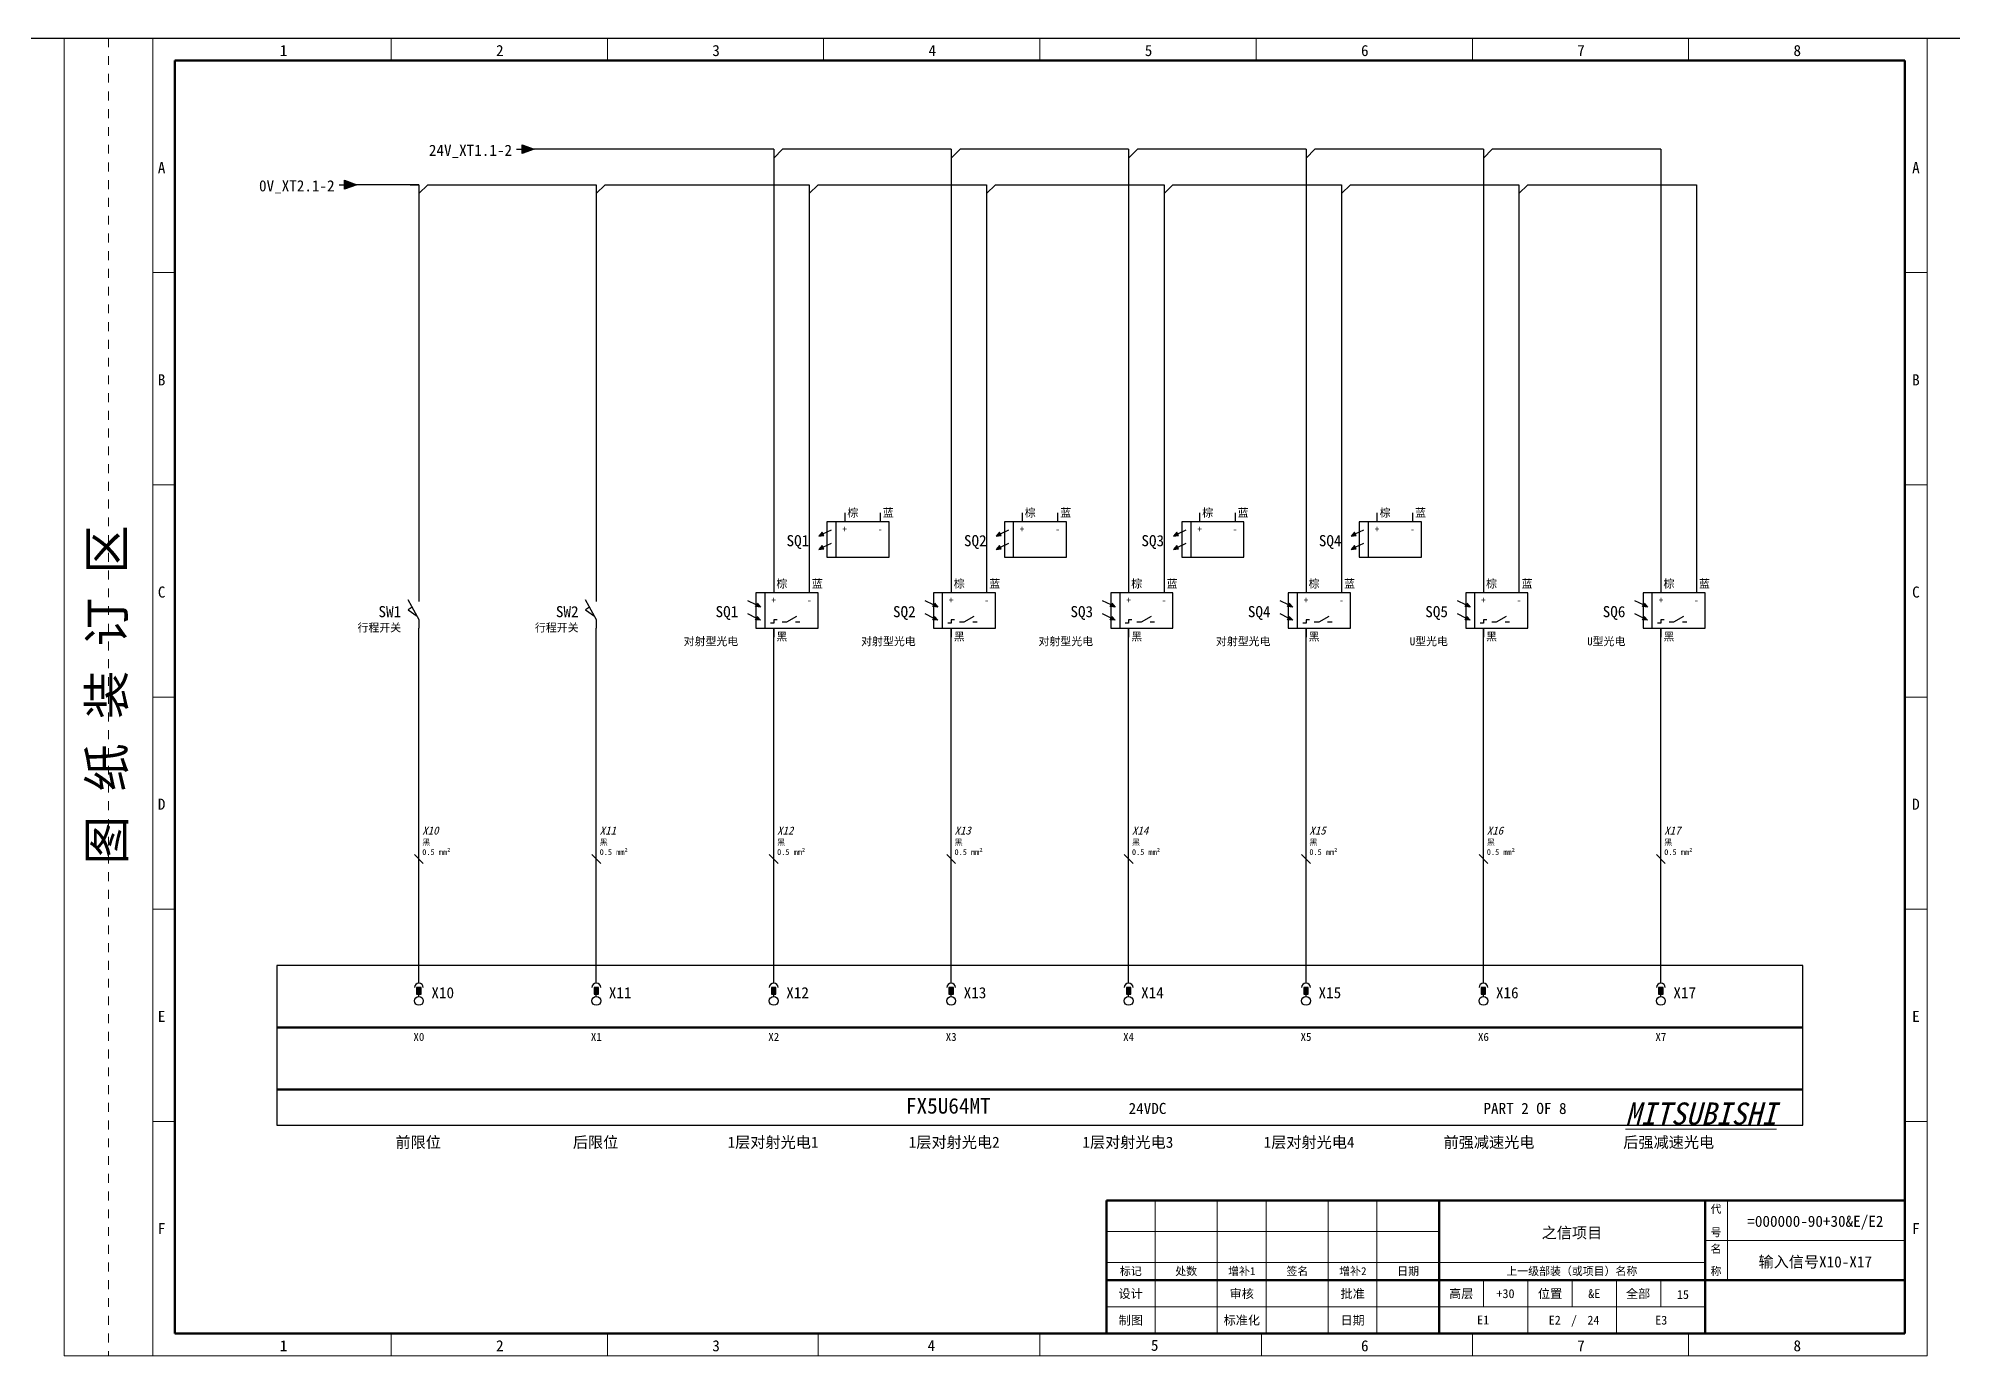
# Model space of a CAD drawing. Header units: millimetres. Extents: x -274 to 12554, y 2463 to 2760.
# Drawn here: x 2849.1 to 3280.7, y 2463.4 to 2760.4 of the extents above; entities that cross this region are included whole.
import ezdxf
from ezdxf.enums import TextEntityAlignment as Align

# ---------------------------------------------------------------- set-up
doc = ezdxf.new("R2010")
doc.units = ezdxf.units.MM
doc.linetypes.add('EPL_DASH', pattern=[1, 0.5, -0.5])
for name, color, linetype, lineweight in [('EPLAN100', 7, 'Continuous', 5), ('EPLAN108', 5, 'Continuous', 5), ('EPLAN201', 73, 'Continuous', 35), ('EPLAN300', 5, 'Continuous', 5), ('EPLAN303', 6, 'Continuous', 25), ('EPLAN306', 6, 'Continuous', 25), ('EPLAN311', 1, 'Continuous', 25), ('EPLAN312', 1, 'Continuous', 25), ('EPLAN400', 5, 'Continuous', 35), ('EPLAN403', 5, 'Continuous', 35), ('EPLAN405', 1, 'Continuous', 25), ('EPLAN420', 7, 'Continuous', 35), ('EPLAN421', 5, 'Continuous', 35), ('EPLAN426', 251, 'Continuous', 35), ('EPLAN429', 251, 'Continuous', 35), ('EPLAN451', 73, 'Continuous', 35), ('EPLAN452', 73, 'Continuous', 35), ('EPLAN453', 73, 'Continuous', 35), ('EPLAN500', 7, 'Continuous', 35)]:
    doc.layers.add(name, color=color, linetype=linetype, lineweight=lineweight)
doc.styles.add('宋体', font='')
doc.styles.add('宋体_I', font='')
doc.styles.get('宋体').set_extended_font_data('宋体')
doc.styles.get('宋体_I').set_extended_font_data('宋体', italic=True)

msp = doc.modelspace()

# ---------------------------------------------------------------- hatches: boundary and pattern name
at = {"layer": 'EPLAN300', "linetype": 'Continuous', "lineweight": 25, "ltscale": 4}
for points in [[(3025.8, 2649.02), (3025.04, 2648.17), (3026.18, 2648.27)], [(3025.8, 2646.02), (3025.04, 2645.17), (3026.18, 2645.27)], [(3065.8, 2649.02), (3065.04, 2648.17), (3066.18, 2648.27)], [(3065.8, 2646.02), (3065.04, 2645.17), (3066.18, 2645.27)], [(3105.8, 2649.02), (3105.04, 2648.17), (3106.18, 2648.27)], [(3105.8, 2646.02), (3105.04, 2645.17), (3106.18, 2645.27)], [(3145.8, 2649.02), (3145.04, 2648.17), (3146.18, 2648.27)], [(3145.8, 2646.02), (3145.04, 2645.17), (3146.18, 2645.27)], [(3011.12, 2633.02), (3011.89, 2632.17), (3010.75, 2632.27)], [(3051.12, 2633.02), (3051.89, 2632.17), (3050.75, 2632.27)], [(3091.12, 2633.02), (3091.89, 2632.17), (3090.75, 2632.27)], [(3131.12, 2633.02), (3131.89, 2632.17), (3130.75, 2632.27)], [(3171.12, 2633.02), (3171.89, 2632.17), (3170.75, 2632.27)], [(3211.12, 2633.02), (3211.89, 2632.17), (3210.75, 2632.27)], [(3011.12, 2630.02), (3011.89, 2629.17), (3010.75, 2629.27)], [(3051.12, 2630.02), (3051.89, 2629.17), (3050.75, 2629.27)], [(3091.12, 2630.02), (3091.89, 2629.17), (3090.75, 2629.27)], [(3131.12, 2630.02), (3131.89, 2629.17), (3130.75, 2629.27)], [(3171.12, 2630.02), (3171.89, 2629.17), (3170.75, 2629.27)], [(3211.12, 2630.02), (3211.89, 2629.17), (3210.75, 2629.27)]]:
    msp.add_hatch(color=5, dxfattribs=at).paths.add_polyline_path(points, flags=0)
at = {"layer": 'EPLAN303', "linetype": 'Continuous', "lineweight": 25, "ltscale": 4}
for points in [[(2934.39, 2544.88), (2935.39, 2544.88), (2935.39, 2546.38), (2934.39, 2546.38)], [(2974.39, 2544.88), (2975.39, 2544.88), (2975.39, 2546.38), (2974.39, 2546.38)], [(3014.39, 2544.88), (3015.39, 2544.88), (3015.39, 2546.38), (3014.39, 2546.38)], [(3054.39, 2544.88), (3055.39, 2544.88), (3055.39, 2546.38), (3054.39, 2546.38)], [(3094.39, 2544.88), (3095.39, 2544.88), (3095.39, 2546.38), (3094.39, 2546.38)], [(3134.39, 2544.88), (3135.39, 2544.88), (3135.39, 2546.38), (3134.39, 2546.38)], [(3174.39, 2544.88), (3175.39, 2544.88), (3175.39, 2546.38), (3174.39, 2546.38)], [(3214.39, 2544.88), (3215.39, 2544.88), (3215.39, 2546.38), (3214.39, 2546.38)]]:
    msp.add_hatch(color=6, dxfattribs=at).paths.add_polyline_path(points, flags=0)
at = {"layer": 'EPLAN311', "linetype": 'Continuous', "lineweight": 25, "ltscale": 4}
for points in [[(2958.14, 2736.38), (2960.89, 2735.38), (2958.14, 2734.38)], [(2918.14, 2728.38), (2920.89, 2727.38), (2918.14, 2726.38)]]:
    msp.add_hatch(color=1, dxfattribs=at).paths.add_polyline_path(points, flags=0)

# ---------------------------------------------------------------- linework, layer by layer
at = {"color": 5}
for p, q in [((145.55, 2760.38), (12554.42, 2760.38)), ((2976.89, 2727.38), (3022.89, 2727.38)), ((3014.89, 2629.26), (3014.89, 2628.51)), ((3094.89, 2629.26), (3094.89, 2628.51))]:
    msp.add_line(p, q, dxfattribs=at)
at = {"layer": 'EPLAN100', "color": 6, "linetype": 'Continuous', "lineweight": 50, "ltscale": 4}
for p, q in [((2902.89, 2537.38), (3246.89, 2537.38)), ((2902.89, 2523.38), (3246.89, 2523.38))]:
    msp.add_line(p, q, dxfattribs=at)
at = {"layer": 'EPLAN201', "color": 4, "linetype": 'Continuous', "lineweight": 20, "ltscale": 12}
for p, q in [((2854.89, 2760.38), (3274.89, 2760.38)), ((2854.89, 2463.38), (2854.89, 2760.38)), ((2928.64, 2760.38), (2928.64, 2755.38)), ((2977.39, 2760.38), (2977.39, 2755.38)), ((3026.14, 2760.38), (3026.14, 2755.38)), ((3074.89, 2755.38), (3074.89, 2760.38)), ((3123.64, 2760.38), (3123.64, 2755.38)), ((3172.39, 2760.38), (3172.39, 2755.38)), ((3221.14, 2760.38), (3221.14, 2755.38)), ((3274.89, 2760.38), (3274.89, 2463.38)), ((2874.89, 2707.55), (2879.89, 2707.55)), ((3269.89, 2707.55), (3274.89, 2707.55)), ((2874.89, 2659.72), (2879.89, 2659.72)), ((3269.89, 2659.72), (3274.89, 2659.72)), ((2874.89, 2611.88), (2879.89, 2611.88)), ((3269.89, 2611.88), (3274.89, 2611.88)), ((2874.89, 2564.05), (2879.89, 2564.05)), ((3269.89, 2564.05), (3274.89, 2564.05)), ((2874.89, 2516.22), (2879.89, 2516.22)), ((3269.89, 2516.22), (3274.89, 2516.22)), ((3224.89, 2489.38), (3269.89, 2489.38)), ((3174.89, 2480.38), (3174.89, 2474.38)), ((3184.89, 2480.38), (3184.89, 2474.38)), ((3194.89, 2480.38), (3194.89, 2474.38)), ((3204.89, 2480.38), (3204.89, 2474.38)), ((3214.89, 2480.38), (3214.89, 2474.38)), ((3089.89, 2474.38), (3224.89, 2474.38)), ((3184.89, 2474.38), (3184.89, 2468.38)), ((3204.89, 2474.38), (3204.89, 2468.38)), ((2928.64, 2468.38), (2928.64, 2463.38)), ((2977.39, 2468.38), (2977.39, 2463.38)), ((3024.89, 2463.38), (3024.89, 2468.38)), ((3074.89, 2468.38), (3074.89, 2463.38)), ((3124.89, 2463.38), (3124.89, 2468.38)), ((3172.39, 2468.38), (3172.39, 2463.38)), ((3221.14, 2468.38), (3221.14, 2463.38)), ((3274.89, 2463.38), (2854.89, 2463.38))]:
    msp.add_line(p, q, dxfattribs=at)
at = {"layer": 'EPLAN201', "color": 4, "linetype": 'EPL_DASH', "lineweight": 20, "ltscale": 4}
msp.add_line((2864.89, 2760.38), (2864.89, 2463.38), dxfattribs=at)
at = {"layer": 'EPLAN201', "color": 4, "linetype": 'Continuous', "lineweight": 20, "ltscale": 4}
for p, q in [((2874.89, 2463.38), (2874.89, 2760.38)), ((3100.89, 2468.38), (3100.89, 2498.38)), ((3114.89, 2468.38), (3114.89, 2498.38)), ((3125.89, 2468.38), (3125.89, 2498.38)), ((3139.89, 2468.38), (3139.89, 2498.38)), ((3150.85, 2468.45), (3150.85, 2498.45)), ((3229.89, 2480.38), (3229.89, 2498.38)), ((3089.89, 2491.38), (3164.89, 2491.38)), ((3089.89, 2484.38), (3224.89, 2484.38))]:
    msp.add_line(p, q, dxfattribs=at)
at = {"layer": 'EPLAN201', "color": 4, "linetype": 'Continuous', "lineweight": 50, "ltscale": 12}
for p, q in [((3269.89, 2755.38), (2879.89, 2755.38)), ((3089.89, 2468.38), (3089.89, 2498.38)), ((3164.89, 2468.38), (3164.89, 2498.38)), ((3224.89, 2468.38), (3224.89, 2498.38)), ((3089.89, 2480.38), (3269.89, 2480.38)), ((2879.89, 2468.38), (3269.89, 2468.38))]:
    msp.add_line(p, q, dxfattribs=at)
at = {"layer": 'EPLAN201', "color": 4, "linetype": 'Continuous', "lineweight": 50, "ltscale": 4}
for p, q in [((2879.89, 2755.38), (2879.89, 2468.38)), ((3269.89, 2755.38), (3269.89, 2468.38)), ((3089.89, 2498.38), (3269.89, 2498.38))]:
    msp.add_line(p, q, dxfattribs=at)
at = {"layer": 'EPLAN201', "color": 4, "linetype": 'Continuous', "lineweight": 15, "ltscale": 12}
for p, q in [((3074.89, 2468.38), (3074.89, 2463.38)), ((3024.89, 2463.38), (3124.89, 2463.38))]:
    msp.add_line(p, q, dxfattribs=at)
at = {"layer": 'EPLAN201', "color": 4, "linetype": 'Continuous', "lineweight": 35, "ltscale": 12}
msp.add_line((3089.89, 2468.38), (3269.89, 2468.38), dxfattribs=at)
at = {"layer": 'EPLAN300', "color": 5, "linetype": 'Continuous', "lineweight": 25, "ltscale": 4}
for p, q in [((3028.89, 2651.38), (3028.89, 2643.38)), ((3030.89, 2653.38), (3030.89, 2651.38)), ((3038.89, 2653.38), (3038.89, 2651.38)), ((3068.89, 2651.38), (3068.89, 2643.38)), ((3070.89, 2653.38), (3070.89, 2651.38)), ((3078.89, 2653.38), (3078.89, 2651.38)), ((3108.89, 2651.38), (3108.89, 2643.38)), ((3110.89, 2653.38), (3110.89, 2651.38)), ((3118.89, 2653.38), (3118.89, 2651.38)), ((3148.89, 2651.38), (3148.89, 2643.38)), ((3150.89, 2653.38), (3150.89, 2651.38)), ((3158.89, 2653.38), (3158.89, 2651.38)), ((3025.99, 2648.65), (3027.89, 2649.6)), ((3025.99, 2645.65), (3027.89, 2646.6)), ((3065.99, 2648.65), (3067.89, 2649.6)), ((3065.99, 2645.65), (3067.89, 2646.6)), ((3105.99, 2648.65), (3107.89, 2649.6)), ((3105.99, 2645.65), (3107.89, 2646.6)), ((3145.99, 2648.65), (3147.89, 2649.6)), ((3145.99, 2645.65), (3147.89, 2646.6)), ((3022.89, 2637.38), (3022.89, 2635.38)), ((3054.89, 2637.38), (3054.89, 2635.38)), ((3062.89, 2637.38), (3062.89, 2635.38)), ((3102.89, 2637.38), (3102.89, 2635.38)), ((3134.89, 2637.38), (3134.89, 2635.38)), ((3142.89, 2637.38), (3142.89, 2635.38)), ((3174.89, 2637.38), (3174.89, 2635.38)), ((3182.89, 2637.38), (3182.89, 2635.38)), ((3214.89, 2637.38), (3214.89, 2635.38)), ((3222.89, 2637.38), (3222.89, 2635.38)), ((2932.39, 2633.88), (2934.89, 2629.38)), ((2934.89, 2635.38), (2934.89, 2633.38)), ((2972.39, 2633.88), (2974.89, 2629.38)), ((2974.89, 2635.38), (2974.89, 2633.38)), ((3010.94, 2632.65), (3009.04, 2633.6)), ((3012.89, 2635.38), (3012.89, 2627.38)), ((3050.94, 2632.65), (3049.04, 2633.6)), ((3052.89, 2635.38), (3052.89, 2627.38)), ((3090.94, 2632.65), (3089.04, 2633.6)), ((3092.89, 2635.38), (3092.89, 2627.38)), ((3130.94, 2632.65), (3129.04, 2633.6)), ((3132.89, 2635.38), (3132.89, 2627.38)), ((3170.94, 2632.65), (3169.04, 2633.6)), ((3172.89, 2635.38), (3172.89, 2627.38)), ((3210.94, 2632.65), (3209.04, 2633.6)), ((3212.89, 2635.38), (3212.89, 2627.38)), ((2934.89, 2629.38), (2934.89, 2627.38)), ((2974.89, 2629.38), (2974.89, 2627.38)), ((3010.94, 2629.65), (3009.04, 2630.6)), ((3020.01, 2630.01), (3017.76, 2628.76)), ((3050.94, 2629.65), (3049.04, 2630.6)), ((3054.89, 2629.26), (3054.89, 2628.51)), ((3060.01, 2630.01), (3057.76, 2628.76)), ((3090.94, 2629.65), (3089.04, 2630.6)), ((3100.01, 2630.01), (3097.76, 2628.76)), ((3130.94, 2629.65), (3129.04, 2630.6)), ((3134.89, 2629.26), (3134.89, 2628.51)), ((3140.01, 2630.01), (3137.76, 2628.76)), ((3170.94, 2629.65), (3169.04, 2630.6)), ((3174.89, 2629.26), (3174.89, 2628.51)), ((3180.01, 2630.01), (3177.76, 2628.76)), ((3210.94, 2629.65), (3209.04, 2630.6)), ((3214.89, 2629.26), (3214.89, 2628.51)), ((3220.01, 2630.01), (3217.76, 2628.76)), ((3014.89, 2627.38), (3014.89, 2625.38)), ((3054.89, 2627.38), (3054.89, 2625.38)), ((3094.89, 2627.38), (3094.89, 2625.38)), ((3134.89, 2627.38), (3134.89, 2625.38)), ((3174.89, 2627.38), (3174.89, 2625.38)), ((3214.89, 2627.38), (3214.89, 2625.38))]:
    msp.add_line(p, q, dxfattribs=at)
at = {"layer": 'EPLAN300', "color": 5, "linetype": 'Continuous', "lineweight": 25}
for p, q in [((3014.89, 2628.51), (3014.14, 2628.51)), ((3015.64, 2629.26), (3014.89, 2629.26)), ((3017.76, 2628.76), (3016.76, 2628.76)), ((3020.76, 2628.76), (3019.76, 2628.76)), ((3054.89, 2628.51), (3054.14, 2628.51)), ((3055.64, 2629.26), (3054.89, 2629.26)), ((3057.76, 2628.76), (3056.76, 2628.76)), ((3060.76, 2628.76), (3059.76, 2628.76)), ((3094.89, 2628.51), (3094.14, 2628.51)), ((3095.64, 2629.26), (3094.89, 2629.26)), ((3097.76, 2628.76), (3096.76, 2628.76)), ((3100.76, 2628.76), (3099.76, 2628.76)), ((3134.89, 2628.51), (3134.14, 2628.51)), ((3135.64, 2629.26), (3134.89, 2629.26)), ((3137.76, 2628.76), (3136.76, 2628.76)), ((3140.76, 2628.76), (3139.76, 2628.76)), ((3174.89, 2628.51), (3174.14, 2628.51)), ((3175.64, 2629.26), (3174.89, 2629.26)), ((3177.76, 2628.76), (3176.76, 2628.76)), ((3180.76, 2628.76), (3179.76, 2628.76)), ((3214.89, 2628.51), (3214.14, 2628.51)), ((3215.64, 2629.26), (3214.89, 2629.26)), ((3217.76, 2628.76), (3216.76, 2628.76)), ((3220.76, 2628.76), (3219.76, 2628.76))]:
    msp.add_line(p, q, dxfattribs=at)
at = {"layer": 'EPLAN300', "color": 5, "linetype": 'Continuous', "lineweight": 25, "ltscale": 4}
for points in [[(3026.89, 2643.38), (3040.89, 2643.38), (3040.89, 2651.38), (3026.89, 2651.38)], [(3066.89, 2643.38), (3080.89, 2643.38), (3080.89, 2651.38), (3066.89, 2651.38)], [(3106.89, 2643.38), (3120.89, 2643.38), (3120.89, 2651.38), (3106.89, 2651.38)], [(3146.89, 2643.38), (3160.89, 2643.38), (3160.89, 2651.38), (3146.89, 2651.38)], [(3025.8, 2649.02), (3025.04, 2648.17), (3026.18, 2648.27)], [(3025.8, 2646.02), (3025.04, 2645.17), (3026.18, 2645.27)], [(3065.8, 2649.02), (3065.04, 2648.17), (3066.18, 2648.27)], [(3065.8, 2646.02), (3065.04, 2645.17), (3066.18, 2645.27)], [(3105.8, 2649.02), (3105.04, 2648.17), (3106.18, 2648.27)], [(3105.8, 2646.02), (3105.04, 2645.17), (3106.18, 2645.27)], [(3145.8, 2649.02), (3145.04, 2648.17), (3146.18, 2648.27)], [(3145.8, 2646.02), (3145.04, 2645.17), (3146.18, 2645.27)], [(3011.12, 2633.02), (3011.89, 2632.17), (3010.75, 2632.27)], [(3010.89, 2627.38), (3024.89, 2627.38), (3024.89, 2635.38), (3010.89, 2635.38)], [(3051.12, 2633.02), (3051.89, 2632.17), (3050.75, 2632.27)], [(3050.89, 2627.38), (3064.89, 2627.38), (3064.89, 2635.38), (3050.89, 2635.38)], [(3091.12, 2633.02), (3091.89, 2632.17), (3090.75, 2632.27)], [(3090.89, 2627.38), (3104.89, 2627.38), (3104.89, 2635.38), (3090.89, 2635.38)], [(3131.12, 2633.02), (3131.89, 2632.17), (3130.75, 2632.27)], [(3130.89, 2627.38), (3144.89, 2627.38), (3144.89, 2635.38), (3130.89, 2635.38)], [(3171.12, 2633.02), (3171.89, 2632.17), (3170.75, 2632.27)], [(3170.89, 2627.38), (3184.89, 2627.38), (3184.89, 2635.38), (3170.89, 2635.38)], [(3211.12, 2633.02), (3211.89, 2632.17), (3210.75, 2632.27)], [(3210.89, 2627.38), (3224.89, 2627.38), (3224.89, 2635.38), (3210.89, 2635.38)], [(2933.34, 2632.14), (2932.48, 2631.57), (2934.5, 2630.07)], [(2973.34, 2632.14), (2972.48, 2631.57), (2974.5, 2630.07)], [(3011.12, 2630.02), (3011.89, 2629.17), (3010.75, 2629.27)], [(3051.12, 2630.02), (3051.89, 2629.17), (3050.75, 2629.27)], [(3091.12, 2630.02), (3091.89, 2629.17), (3090.75, 2629.27)], [(3131.12, 2630.02), (3131.89, 2629.17), (3130.75, 2629.27)], [(3171.12, 2630.02), (3171.89, 2629.17), (3170.75, 2629.27)], [(3211.12, 2630.02), (3211.89, 2629.17), (3210.75, 2629.27)]]:
    msp.add_lwpolyline(points, close=True, dxfattribs=at)
at = {"layer": 'EPLAN303', "color": 6, "linetype": 'Continuous', "lineweight": 25, "ltscale": 4}
for p, q in [((2934.89, 2544.38), (2934.89, 2544.88)), ((2974.89, 2544.38), (2974.89, 2544.88)), ((3014.89, 2544.38), (3014.89, 2544.88)), ((3054.89, 2544.38), (3054.89, 2544.88)), ((3094.89, 2544.38), (3094.89, 2544.88)), ((3134.89, 2544.38), (3134.89, 2544.88)), ((3174.89, 2544.38), (3174.89, 2544.88)), ((3214.89, 2544.38), (3214.89, 2544.88))]:
    msp.add_line(p, q, dxfattribs=at)
for points in [[(2934.39, 2544.88), (2935.39, 2544.88), (2935.39, 2546.38), (2934.39, 2546.38)], [(2974.39, 2544.88), (2975.39, 2544.88), (2975.39, 2546.38), (2974.39, 2546.38)], [(3014.39, 2544.88), (3015.39, 2544.88), (3015.39, 2546.38), (3014.39, 2546.38)], [(3054.39, 2544.88), (3055.39, 2544.88), (3055.39, 2546.38), (3054.39, 2546.38)], [(3094.39, 2544.88), (3095.39, 2544.88), (3095.39, 2546.38), (3094.39, 2546.38)], [(3134.39, 2544.88), (3135.39, 2544.88), (3135.39, 2546.38), (3134.39, 2546.38)], [(3174.39, 2544.88), (3175.39, 2544.88), (3175.39, 2546.38), (3174.39, 2546.38)], [(3214.39, 2544.88), (3215.39, 2544.88), (3215.39, 2546.38), (3214.39, 2546.38)]]:
    msp.add_lwpolyline(points, close=True, dxfattribs=at)
for centre in [(2934.89, 2543.38), (2974.89, 2543.38), (3014.89, 2543.38), (3054.89, 2543.38), (3094.89, 2543.38), (3134.89, 2543.38), (3174.89, 2543.38), (3214.89, 2543.38)]:
    msp.add_circle(centre, 1, dxfattribs=at)
for centre in [(2934.89, 2546.38), (2974.89, 2546.38), (3014.89, 2546.38), (3054.89, 2546.38), (3094.89, 2546.38), (3134.89, 2546.38), (3174.89, 2546.38), (3214.89, 2546.38)]:
    msp.add_arc(centre, 1, 0, 180, dxfattribs=at)
at = {"layer": 'EPLAN306', "color": 6, "linetype": 'Continuous', "lineweight": 25, "ltscale": 4}
msp.add_lwpolyline([(2902.89, 2515.38), (3246.89, 2515.38), (3246.89, 2551.38), (2902.89, 2551.38)], close=True, dxfattribs=at)
at = {"layer": 'EPLAN311', "color": 1, "linetype": 'Continuous', "lineweight": 25, "ltscale": 4}
for p, q in [((2956.89, 2735.38), (2958.14, 2735.38)), ((2916.89, 2727.38), (2918.14, 2727.38))]:
    msp.add_line(p, q, dxfattribs=at)
at = {"layer": 'EPLAN311', "color": 24, "linetype": 'Continuous', "lineweight": 25, "ltscale": 4}
for p, q in [((3014.89, 2735.38), (2958.89, 2735.38)), ((3014.89, 2735.38), (3014.89, 2635.38)), ((3014.89, 2733.38), (3016.89, 2735.38)), ((3054.89, 2735.38), (3016.89, 2735.38)), ((3054.89, 2735.38), (3054.89, 2635.38)), ((3054.89, 2733.38), (3056.89, 2735.38)), ((3094.89, 2735.38), (3056.89, 2735.38)), ((3094.89, 2735.38), (3094.89, 2635.38)), ((3094.89, 2733.38), (3096.89, 2735.38)), ((3134.89, 2735.38), (3096.89, 2735.38)), ((3134.89, 2735.38), (3134.89, 2635.38)), ((3134.89, 2733.38), (3136.89, 2735.38)), ((3174.89, 2735.38), (3136.89, 2735.38)), ((3174.89, 2735.38), (3174.89, 2635.38)), ((3174.89, 2733.38), (3176.89, 2735.38)), ((3214.89, 2735.38), (3176.89, 2735.38)), ((3214.89, 2735.38), (3214.89, 2635.38)), ((3014.89, 2547.38), (3014.89, 2627.38)), ((3054.89, 2547.38), (3054.89, 2627.38)), ((3094.89, 2547.38), (3094.89, 2627.38)), ((3134.89, 2547.38), (3134.89, 2627.38)), ((3174.89, 2547.38), (3174.89, 2627.38)), ((3214.89, 2547.38), (3214.89, 2627.38))]:
    msp.add_line(p, q, dxfattribs=at)
at = {"layer": 'EPLAN311', "color": 5, "linetype": 'Continuous', "lineweight": 25, "ltscale": 4}
for p, q in [((2934.89, 2727.38), (2918.89, 2727.38)), ((2932.89, 2727.38), (2934.89, 2727.38)), ((2934.89, 2727.38), (2934.89, 2635.38)), ((2934.89, 2727.38), (2934.89, 2725.38)), ((2934.89, 2725.38), (2936.89, 2727.38)), ((2936.89, 2727.38), (2974.89, 2727.38)), ((2974.89, 2727.38), (2974.89, 2635.38)), ((2974.89, 2725.38), (2976.89, 2727.38)), ((3014.89, 2727.38), (3014.89, 2635.38)), ((3022.89, 2725.38), (3024.89, 2727.38)), ((3022.89, 2727.38), (3022.89, 2635.38)), ((3024.89, 2727.38), (3062.89, 2727.38)), ((3054.89, 2727.38), (3054.89, 2635.38)), ((3054.89, 2727.38), (3054.89, 2725.38)), ((3062.89, 2727.38), (3062.89, 2635.38)), ((3062.89, 2725.38), (3064.89, 2727.38)), ((3064.89, 2727.38), (3102.89, 2727.38)), ((3094.89, 2727.38), (3094.89, 2635.38)), ((3102.89, 2727.38), (3102.89, 2635.38)), ((3102.89, 2725.38), (3104.89, 2727.38)), ((3104.89, 2727.38), (3142.89, 2727.38)), ((3134.89, 2727.38), (3134.89, 2635.38)), ((3142.89, 2727.38), (3142.89, 2635.38)), ((3142.89, 2725.38), (3144.89, 2727.38)), ((3144.89, 2727.38), (3182.89, 2727.38)), ((3174.89, 2727.38), (3174.89, 2635.38)), ((3182.89, 2727.38), (3182.89, 2635.38)), ((3182.89, 2725.38), (3184.89, 2727.38)), ((3184.89, 2727.38), (3222.89, 2727.38)), ((3214.89, 2727.38), (3214.89, 2635.38)), ((3222.89, 2727.38), (3222.89, 2635.38)), ((2934.89, 2547.38), (2934.89, 2627.38)), ((2974.89, 2547.38), (2974.89, 2627.38)), ((3014.89, 2547.38), (3014.89, 2627.38)), ((3054.89, 2547.38), (3054.89, 2627.38)), ((3094.89, 2547.38), (3094.89, 2627.38)), ((3134.89, 2547.38), (3134.89, 2627.38)), ((3174.89, 2547.38), (3174.89, 2627.38)), ((3214.89, 2547.38), (3214.89, 2627.38))]:
    msp.add_line(p, q, dxfattribs=at)
at = {"layer": 'EPLAN311', "color": 1, "linetype": 'Continuous', "lineweight": 25, "ltscale": 4}
for points in [[(2958.14, 2736.38), (2960.89, 2735.38), (2958.14, 2734.38)], [(2918.14, 2728.38), (2920.89, 2727.38), (2918.14, 2726.38)]]:
    msp.add_lwpolyline(points, close=True, dxfattribs=at)
at = {"layer": 'EPLAN312', "color": 1, "linetype": 'Continuous', "lineweight": 25, "ltscale": 4}
for p, q in [((2933.89, 2576.38), (2935.89, 2574.38)), ((2973.89, 2576.38), (2975.89, 2574.38)), ((3013.89, 2576.38), (3015.89, 2574.38)), ((3053.89, 2576.38), (3055.89, 2574.38)), ((3093.89, 2576.38), (3095.89, 2574.38)), ((3133.89, 2576.38), (3135.89, 2574.38)), ((3173.89, 2576.38), (3175.89, 2574.38)), ((3213.89, 2576.38), (3215.89, 2574.38))]:
    msp.add_line(p, q, dxfattribs=at)

# ---------------------------------------------------------------- texts
at = {"layer": 'EPLAN108', "color": 5, "style": '宋体'}
for s, p in [('24VDC', (3094.89, 2519.13)), ('PART 2 OF 8', (3174.89, 2519.13))]:
    msp.add_text(s, height=2.505, dxfattribs=at).set_placement(p, align=Align.MIDDLE_LEFT)
at = {"layer": 'EPLAN108', "color": 5, "insert": (3206.89, 2515.38), "char_height": 5.01, "attachment_point": 7, "style": '宋体_I'}
msp.add_mtext('\\LMITSUBISHI\\l', dxfattribs=at)
at = {"layer": 'EPLAN201', "color": 4, "style": '宋体'}
msp.add_text('图 纸 装 订 区', height=8.016, rotation=90, dxfattribs=at).set_placement((2860.49, 2612.38), align=Align.TOP_CENTER)
for s, height, p in [('代', 1.8, (3227.32, 2496.46)), ('号', 1.8, (3227.32, 2491.2)), ('名', 1.8, (3227.32, 2487.46)), ('标记', 1.804, (3095.39, 2482.45)), ('处数', 1.804, (3107.88, 2482.45)), ('增补1', 1.804, (3120.41, 2482.45)), ('签名', 1.804, (3132.94, 2482.45)), ('增补2', 1.804, (3145.45, 2482.45)), ('日期', 1.804, (3157.91, 2482.45)), ('上一级部装（或项目）名称', 1.8036, (3194.82, 2482.45)), ('称', 1.8, (3227.32, 2482.44)), ('设计', 2.004, (3095.35, 2477.38)), ('审核', 2.004, (3120.4, 2477.38)), ('批准', 2.004, (3145.41, 2477.38)), ('高层', 2.004, (3169.89, 2477.38)), ('位置', 2.004, (3189.91, 2477.38)), ('全部', 2.004, (3209.75, 2477.38)), ('制图', 2.004, (3095.4, 2471.39)), ('标准化', 2.004, (3120.42, 2471.39)), ('日期', 2.004, (3145.39, 2471.39)), ('/', 2, (3195.3, 2471.41))]:
    msp.add_text(s, height=height, dxfattribs=at).set_placement(p, align=Align.MIDDLE_CENTER)
at = {"layer": 'EPLAN300', "color": 5, "style": '宋体'}
for s, p in [('+', (3030.89, 2649.73)), ('+', (3070.89, 2649.73)), ('+', (3110.89, 2649.73)), ('+', (3150.89, 2649.73)), ('-', (3038.89, 2649.73)), ('-', (3078.89, 2649.73)), ('-', (3118.89, 2649.73)), ('-', (3158.89, 2649.73)), ('+', (3014.89, 2633.73)), ('-', (3022.89, 2633.73)), ('+', (3054.89, 2633.73)), ('-', (3062.89, 2633.73)), ('+', (3094.89, 2633.73)), ('-', (3102.89, 2633.73)), ('+', (3134.89, 2633.73)), ('-', (3142.89, 2633.73)), ('+', (3174.89, 2633.73)), ('-', (3182.89, 2633.73)), ('+', (3214.89, 2633.73)), ('-', (3222.89, 2633.73))]:
    msp.add_text(s, height=1.5, dxfattribs=at).set_placement(p, align=Align.MIDDLE_CENTER)
at = {"layer": 'EPLAN400', "color": 5, "style": '宋体'}
for s, p in [('SQ1', (3022.89, 2647.13)), ('SQ2', (3062.89, 2647.13)), ('SQ3', (3102.89, 2647.13)), ('SQ4', (3142.89, 2647.13)), ('SW1', (2930.89, 2631.13)), ('SW2', (2970.89, 2631.13)), ('SQ1', (3006.89, 2631.13)), ('SQ2', (3046.89, 2631.13)), ('SQ3', (3086.89, 2631.13)), ('SQ4', (3126.89, 2631.13)), ('SQ5', (3166.89, 2631.13)), ('SQ6', (3206.89, 2631.13))]:
    msp.add_text(s, height=2.505, dxfattribs=at).set_placement(p, align=Align.MIDDLE_RIGHT)
msp.add_text('FX5U64MT', height=3.507, dxfattribs=at).set_placement((3063.79, 2521.47), align=Align.TOP_RIGHT)
at = {"layer": 'EPLAN403', "color": 5, "style": '宋体'}
for s, p in [('24V_XT1.1-2', (2955.89, 2735.13)), ('0V_XT2.1-2', (2915.89, 2727.13))]:
    msp.add_text(s, height=2.505, dxfattribs=at).set_placement(p, align=Align.MIDDLE_RIGHT)
at = {"layer": 'EPLAN405', "color": 2, "style": '宋体_I'}
for s, p in [('X10', (2935.65, 2580.33)), ('X11', (2975.65, 2580.33)), ('X12', (3015.65, 2580.33)), ('X13', (3055.65, 2580.33)), ('X14', (3095.65, 2580.33)), ('X15', (3135.65, 2580.33)), ('X16', (3175.65, 2580.33)), ('X17', (3215.65, 2580.33))]:
    msp.add_text(s, height=1.804, dxfattribs=at).set_placement(p, align=Align.BOTTOM_LEFT)
at = {"layer": 'EPLAN405', "color": 1, "style": '宋体'}
for s, height, p in [('黑', 1.3, (2935.65, 2578.11)), ('0.5 mm²', 1.303, (2935.65, 2575.88)), ('黑', 1.3, (2975.65, 2578.11)), ('0.5 mm²', 1.303, (2975.65, 2575.88)), ('黑', 1.3, (3015.65, 2578.11)), ('0.5 mm²', 1.303, (3015.65, 2575.88)), ('黑', 1.3, (3055.65, 2578.11)), ('0.5 mm²', 1.303, (3055.65, 2575.88)), ('黑', 1.3, (3095.65, 2578.11)), ('0.5 mm²', 1.303, (3095.65, 2575.88)), ('黑', 1.3, (3135.65, 2578.11)), ('0.5 mm²', 1.303, (3135.65, 2575.88)), ('黑', 1.3, (3175.65, 2578.11)), ('0.5 mm²', 1.303, (3175.65, 2575.88)), ('黑', 1.3, (3215.65, 2578.11)), ('0.5 mm²', 1.303, (3215.65, 2575.88))]:
    msp.add_text(s, height=height, dxfattribs=at).set_placement(p, align=Align.BOTTOM_LEFT)
at = {"layer": 'EPLAN420', "color": 0, "style": '宋体'}
for s, p in [('棕', (3031.49, 2651.98)), ('蓝', (3039.49, 2651.98)), ('棕', (3071.49, 2651.98)), ('蓝', (3079.49, 2651.98)), ('棕', (3111.49, 2651.98)), ('蓝', (3119.49, 2651.98)), ('棕', (3151.49, 2651.98)), ('蓝', (3159.49, 2651.98)), ('棕', (3015.49, 2635.98)), ('蓝', (3023.49, 2635.98)), ('棕', (3055.49, 2635.98)), ('蓝', (3063.49, 2635.98)), ('棕', (3095.49, 2635.98)), ('蓝', (3103.49, 2635.98)), ('棕', (3135.49, 2635.98)), ('蓝', (3143.49, 2635.98)), ('棕', (3175.49, 2635.98)), ('蓝', (3183.49, 2635.98)), ('棕', (3215.49, 2635.98)), ('蓝', (3223.49, 2635.98))]:
    msp.add_text(s, height=1.8, dxfattribs=at).set_placement(p, align=Align.BOTTOM_LEFT)
for p in [(3015.49, 2626.42), (3055.49, 2626.42), (3095.49, 2626.42), (3135.49, 2626.42), (3175.49, 2626.42), (3215.49, 2626.42)]:
    msp.add_text('黑', height=1.8, dxfattribs=at).set_placement(p, align=Align.TOP_LEFT)
at = {"layer": 'EPLAN421', "color": 5, "style": '宋体'}
for s, p in [('X10', (2937.71, 2543.21)), ('X11', (2977.71, 2543.21)), ('X12', (3017.71, 2543.21)), ('X13', (3057.71, 2543.21)), ('X14', (3097.71, 2543.21)), ('X15', (3137.71, 2543.21)), ('X16', (3177.71, 2543.21)), ('X17', (3217.71, 2543.21))]:
    msp.add_text(s, height=2.505, dxfattribs=at).set_placement(p, align=Align.BOTTOM_LEFT)
at = {"layer": 'EPLAN426', "color": 251, "style": '宋体'}
for s, p in [('X0', (2934.89, 2536.16)), ('X1', (2974.89, 2536.16)), ('X2', (3014.89, 2536.16)), ('X3', (3054.89, 2536.16)), ('X4', (3094.89, 2536.16)), ('X5', (3134.89, 2536.16)), ('X6', (3174.89, 2536.16)), ('X7', (3214.89, 2536.16))]:
    msp.add_text(s, height=1.804, dxfattribs=at).set_placement(p, align=Align.TOP_CENTER)
at = {"layer": 'EPLAN429', "color": 6, "char_height": 2.505, "attachment_point": 2, "style": '宋体'}
for s, insert in [('前限位', (2934.73, 2512.76)), ('后限位', (2974.73, 2512.76)), ('1层对射光电1', (3014.73, 2512.76)), ('1层对射光电2', (3055.58, 2512.76)), ('1层对射光电3', (3094.73, 2512.76)), ('1层对射光电4', (3135.58, 2512.76)), ('前强减速光电', (3176.14, 2512.76)), ('后强减速光电', (3216.66, 2512.76))]:
    msp.add_mtext(s, dxfattribs=dict(at, insert=insert))
at = {"layer": 'EPLAN451', "color": 4, "style": '宋体'}
msp.add_text('之信项目', height=2.505, dxfattribs=at).set_placement((3194.85, 2491.1), align=Align.MIDDLE_CENTER)
at = {"layer": 'EPLAN452', "color": 4, "style": '宋体'}
for s, height, p in [('=000000-90+30&E/E2', 2.505, (3249.72, 2493.69)), ('输入信号X10-X17', 2.505, (3249.69, 2484.55)), ('+30', 2.004, (3179.86, 2477.38)), ('&E', 2.004, (3199.87, 2477.38)), ('15', 2.004, (3219.86, 2477.18)), ('E1', 2.004, (3174.82, 2471.44)), ('E3', 2.004, (3214.97, 2471.4))]:
    msp.add_text(s, height=height, dxfattribs=at).set_placement(p, align=Align.MIDDLE_CENTER)
msp.add_text('E2', height=2.004, dxfattribs=at).set_placement((3192.33, 2471.41), align=Align.MIDDLE_RIGHT)
msp.add_text('24', height=2.004, dxfattribs=at).set_placement((3198.33, 2471.41), align=Align.MIDDLE_LEFT)
at = {"layer": 'EPLAN453', "color": 4, "style": '宋体'}
for s, p in [('1', (2904.39, 2757.63)), ('2', (2953.14, 2757.63)), ('3', (3001.89, 2757.63)), ('4', (3050.64, 2757.63)), ('5', (3099.39, 2757.63)), ('6', (3148.14, 2757.63)), ('7', (3196.89, 2757.63)), ('8', (3245.64, 2757.63)), ('A', (2876.89, 2731.22)), ('A', (3272.39, 2731.22)), ('B', (2876.89, 2683.38)), ('B', (3272.39, 2683.38)), ('C', (2876.89, 2635.55)), ('C', (3272.39, 2635.55)), ('D', (2876.89, 2587.72)), ('D', (3272.39, 2587.72)), ('E', (2876.89, 2539.88)), ('E', (3272.39, 2539.88)), ('F', (2876.89, 2492.05)), ('F', (3272.39, 2492.05)), ('1', (2904.39, 2465.63)), ('2', (2953.14, 2465.63)), ('3', (3001.89, 2465.63)), ('4', (3050.44, 2465.67)), ('5', (3100.78, 2465.74)), ('6', (3148.14, 2465.63)), ('7', (3196.89, 2465.63)), ('8', (3245.64, 2465.63))]:
    msp.add_text(s, height=2.5, dxfattribs=at).set_placement(p, align=Align.MIDDLE_CENTER)
at = {"layer": 'EPLAN500', "color": 0, "style": '宋体'}
for s, p in [('行程开关', (2930.89, 2627.52)), ('行程开关', (2970.89, 2627.52)), ('对射型光电', (3006.89, 2624.44)), ('对射型光电', (3046.89, 2624.44)), ('对射型光电', (3086.89, 2624.44)), ('对射型光电', (3126.89, 2624.44)), ('U型光电', (3166.89, 2624.44)), ('U型光电', (3206.89, 2624.44))]:
    msp.add_text(s, height=1.804, dxfattribs=at).set_placement(p, align=Align.MIDDLE_RIGHT)

doc.saveas('drawing.dxf')
